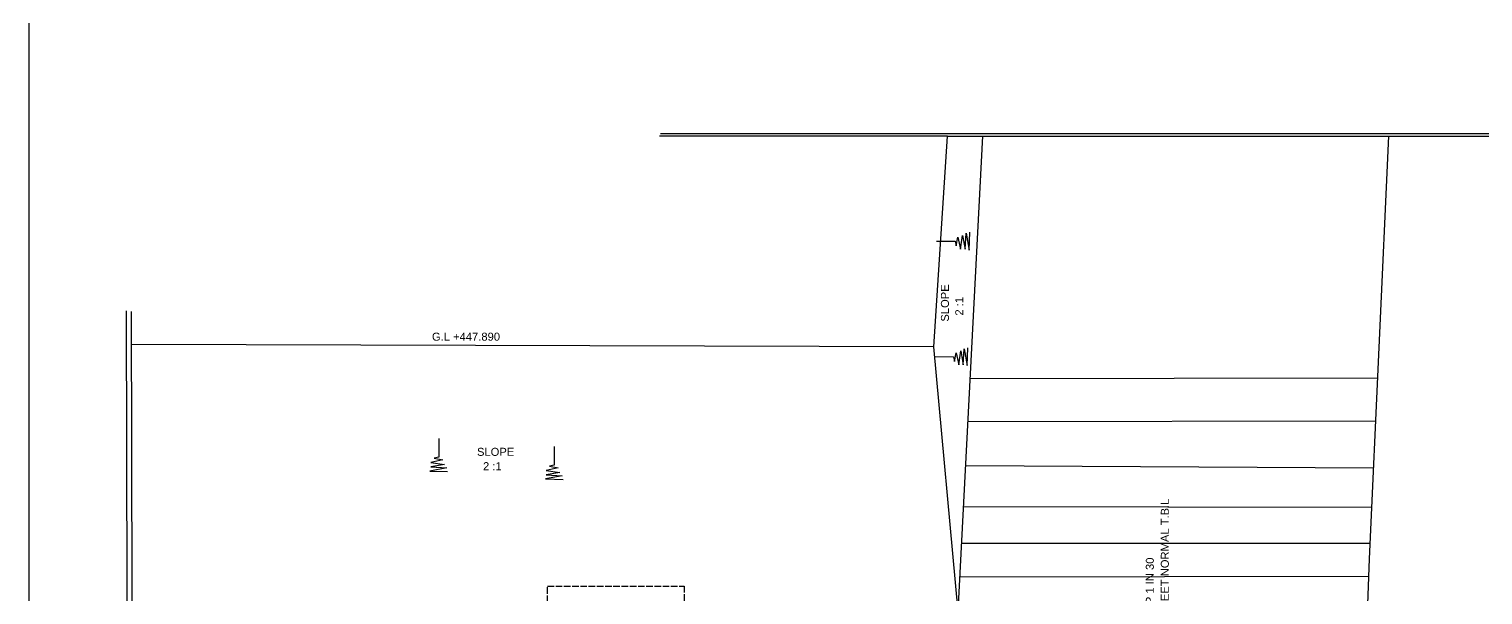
# Model space of a CAD drawing. Header units: millimetres. Extents: x 3753 to 102774, y 3437 to 71233.
# Drawn here: x 3753 to 35537, y 28060 to 40430 of the extents above; entities that cross this region are included whole.
import ezdxf

# ---------------------------------------------------------------- set-up
doc = ezdxf.new("R2010")
doc.units = ezdxf.units.MM
doc.header["$MEASUREMENT"] = 0
doc.linetypes.add('ACAD_ISO02W100', pattern=[15, 12, -3])
doc.layers.add('DWG', color=7, linetype='Continuous')
doc.layers.add('TEXT', color=7, linetype='Continuous')
doc.styles.get("Standard").update_dxf_attribs({"font": 'arial.ttf'})

msp = doc.modelspace()

# ---------------------------------------------------------------- linework, layer by layer
msp.add_lwpolyline([(102774.3, 3436.9), (3752.7, 3436.9), (3752.7, 61348.2), (102774.3, 61348.2)], close=True)
at = {"layer": 'DWG'}
for points in [[(17558.5, 38145.2), (33475.1, 38145.2), (38897.5, 38145.2), (39013.9, 38397.8), (39028.2, 37908.9), (39078.1, 38141.5), (45104.4, 38141.5), (45192.3, 38410.3), (45214.3, 37997.6), (45284.6, 38133.7), (54450.2, 38133.7), (54489.8, 37993.2), (54516.2, 38370.8), (54621.7, 38107.3), (68861.3, 38107.3)], [(23834.9, 38086.3), (38916.8, 38086.3), (38998.3, 38267.8), (39011.9, 37650.7), (39100.1, 38030.5), (45126.4, 38030.5), (45176.2, 38239.3), (45192.8, 37752), (45275.7, 38037.1), (54445.7, 38037.1), (54539.3, 37663.6), (54539.3, 38199.6), (54614.2, 38000.2), (68852.7, 38000.2)], [(6006.2, 27694.6), (18891.9, 27694.6), (24067.8, 27694.6), (23533.1, 33480.6), (23834.9, 38086.3), (17531.7, 38086.3)], [(23898.8, 24087.3), (24067.8, 27694.6), (24604.2, 38086.3)], [(32880.3, 24087.3), (33053.7, 28852.4), (33482.2, 38086.3)], [(23592.4, 35795.4), (24001.4, 35790.9), (24023.6, 35693), (24059.2, 35879.9), (24117, 35617.3), (24161.4, 35920), (24214.8, 35617.3), (24237, 35968.9), (24303.7, 35599.5), (24317, 35986.7)], [(5890.3, 5198.1), (5890.3, 15706.5), (5781.5, 15757.8), (6038.3, 15843.3), (5927, 15903.2), (5883, 34272.6)], [(5997.7, 5182.7), (5997.7, 15691.1), (5888.9, 15742.4), (6145.8, 15828), (6034.5, 15887.8), (5990.4, 34257.2)], [(23533.1, 33480.6), (5992.2, 33535.1)], [(23551.3, 33268.8), (23960.3, 33264.3), (23982.5, 33166.4), (24018.1, 33353.4), (24075.9, 33090.8), (24120.3, 33393.4), (24173.7, 33090.8), (24195.9, 33442.4), (24262.6, 33073), (24275.9, 33460.2)], [(24330.7, 32788.7), (33237, 32803)], [(24282.5, 31853.3), (33193.5, 31866.1)], [(12711.6, 31479.8), (12707.2, 31070.8), (12609.3, 31048.6), (12796.2, 31013), (12533.6, 30955.2), (12836.2, 30910.8), (12533.6, 30857.4), (12885.2, 30835.2), (12515.8, 30768.5), (12903, 30755.2)], [(15235.1, 31306.4), (15230.6, 30897.4), (15132.7, 30875.2), (15319.6, 30839.6), (15057, 30781.8), (15359.7, 30737.4), (15057, 30684), (15408.6, 30661.8), (15039.2, 30595.1), (15426.4, 30581.8)], [(24232.8, 30891.4), (33146, 30841.4)], [(24186.5, 29993.8), (33106.1, 29982)], [(24145, 29190), (33069.5, 29192.5)], [(24107.1, 28457), (33039.8, 28469.4)]]:
    msp.add_lwpolyline(points, dxfattribs=at)
at = {"layer": 'DWG', "linetype": 'ACAD_ISO02W100', "ltscale": 12}
msp.add_lwpolyline([(26029.6, 19209.9), (15085.5, 22866.1), (15085.5, 28254.6), (18074.4, 28254.6), (18074.4, 25009.8), (22947.8, 23363.1), (23899.2, 23255.1), (25731.7, 22650.4), (25731.7, 23130.9), (29621.9, 23130.9), (31420.4, 23130.9), (31420.4, 22445.5), (34251, 22445.5), (34251, 21206.5), (35229.4, 21206.5), (35229.4, 17300.6), (35236.4, 16755.8)], dxfattribs=at)

# ---------------------------------------------------------------- texts
at = {"layer": 'TEXT'}
for s, p in [('SLOPE', (23862.5, 34034.6)), ('2 :1', (24176.3, 34166.6)), ('TO MEET NORMAL T.B.L', (28669.9, 27313.6)), ('RAMP 1 IN 30', (28341.7, 27315.1))]:
    msp.add_text(s, height=175, rotation=90, dxfattribs=at).set_placement(p)
for s, p in [('G.L +447.890', (12560.1, 33617.9)), ('SLOPE', (13545.3, 31100.9)), ('2 :1', (13677.2, 30787.1))]:
    msp.add_text(s, height=175, dxfattribs=at).set_placement(p)

doc.saveas('drawing.dxf')
